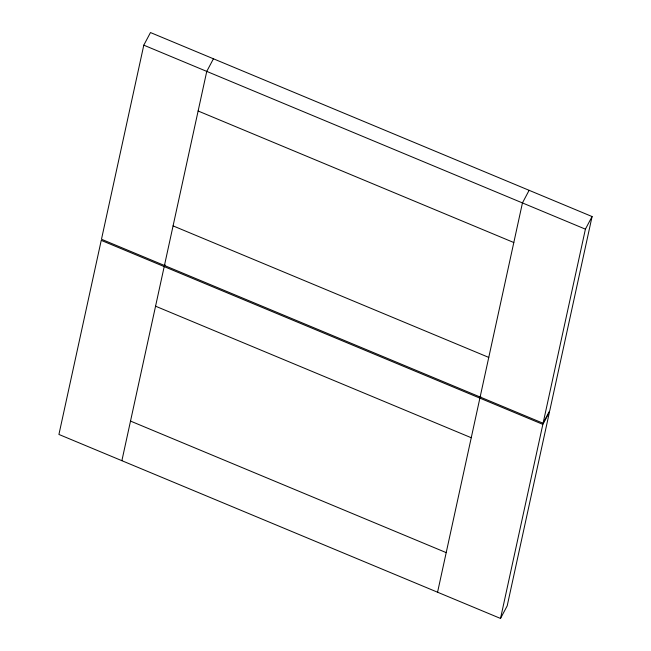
<?xml version="1.0" encoding="UTF-8"?>
<svg xmlns="http://www.w3.org/2000/svg" width="651" height="651" viewBox="0 0 651 651"><rect width="100%" height="100%" fill="white"/><g stroke="black" fill="none" stroke-linecap="round" stroke-linejoin="round"><path stroke-width="0.98" d="M143.798 45.163L101.483 239.251L543.089 423.248L549.761 410.635L592.076 216.547L150.479 32.55L143.798 45.163L585.404 229.16L543.089 423.248M121.883 460.68L164.198 266.601L165.085 264.916M164.443 265.478L206.758 71.398L213.43 58.785M437.57 592.215L479.885 398.135L480.772 396.451M480.129 397.012L522.444 202.933L529.117 190.32M500.521 618.45L542.844 424.362L549.517 411.749L507.202 605.837L500.521 618.45L58.924 434.453L101.239 240.365L542.844 424.362M585.404 229.16L592.076 216.547M198.124 110.996L513.81 242.53M173.076 225.881L488.763 357.415M155.565 306.198L471.251 437.732M130.517 421.083L446.204 552.618"/></g></svg>
